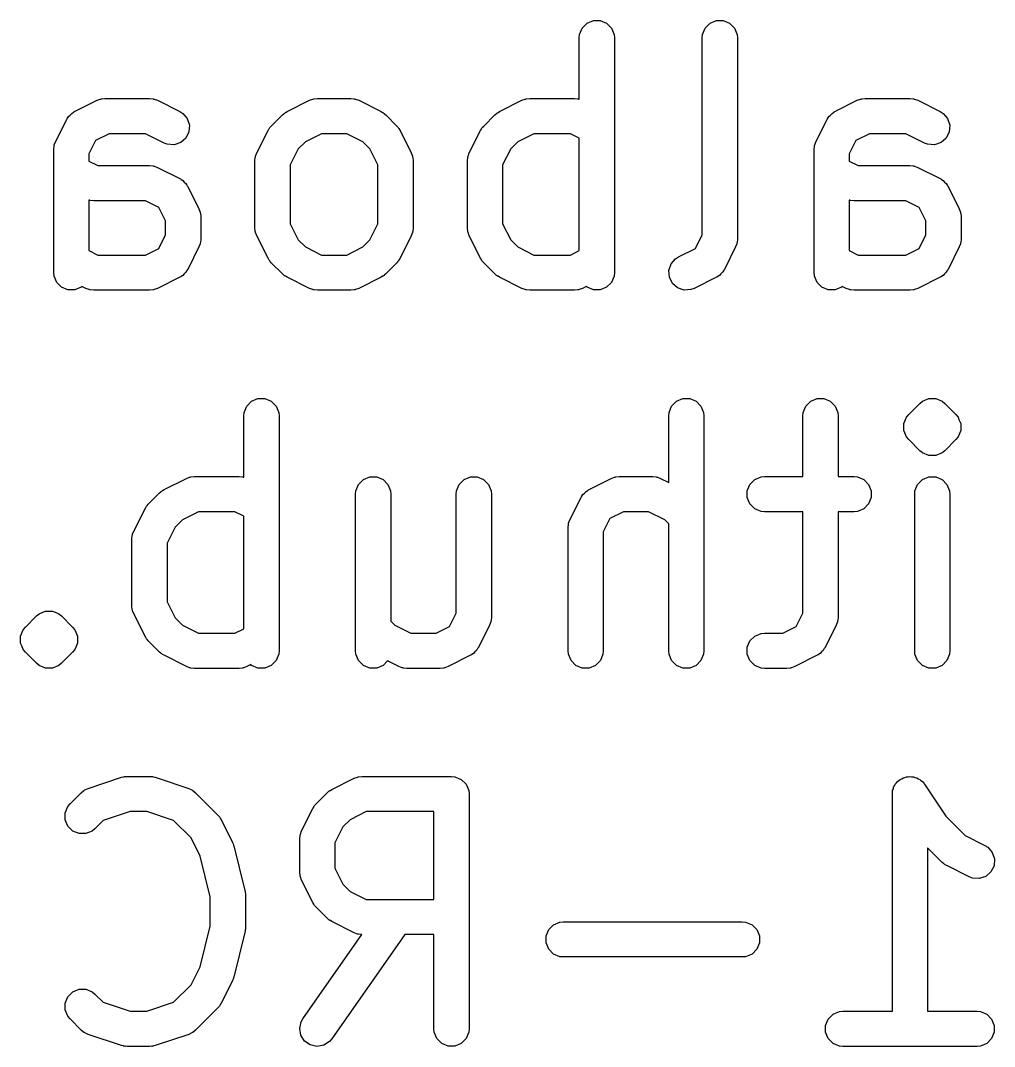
# Model space of a CAD drawing. Header units: inches. Extents: x 0.74 to 7.44, y -5.09 to -0.81.
# Drawn here: x 3.1119 to 3.2752, y -4.8482 to -4.6762 of the extents above; entities that cross this region are included whole.
import ezdxf

# ---------------------------------------------------------------- set-up
doc = ezdxf.new("R2010")
doc.units = ezdxf.units.IN
doc.header["$MEASUREMENT"] = 0
doc.layers.add('BLACK', color=250, linetype='CONTINUOUS')

msp = doc.modelspace()

# ---------------------------------------------------------------- linework, layer by layer
at = {"layer": 'BLACK', "linetype": 'CONTINUOUS'}
for p, q in [((3.20689, -4.67668), (3.20795, -4.67624)), ((3.20795, -4.67624), (3.2091, -4.67624)), ((3.2091, -4.67624), (3.21017, -4.67668)), ((3.22751, -4.67668), (3.22857, -4.67624)), ((3.22857, -4.67624), (3.22972, -4.67624)), ((3.22972, -4.67624), (3.23079, -4.67668)), ((3.20563, -4.67856), (3.20607, -4.67749)), ((3.20607, -4.67749), (3.20689, -4.67668)), ((3.21017, -4.67668), (3.21098, -4.67749)), ((3.21098, -4.67749), (3.21142, -4.67856)), ((3.22625, -4.67856), (3.22669, -4.67749)), ((3.22669, -4.67749), (3.22751, -4.67668)), ((3.23079, -4.67668), (3.2316, -4.67749)), ((3.2316, -4.67749), (3.23204, -4.67856)), ((3.20557, -4.67913), (3.20563, -4.67856)), ((3.20557, -4.68941), (3.20557, -4.67913)), ((3.21142, -4.67856), (3.21148, -4.67913)), ((3.21148, -4.67913), (3.21148, -4.7185)), ((3.2262, -4.67913), (3.22625, -4.67856)), ((3.2262, -4.71218), (3.2262, -4.67913)), ((3.23204, -4.67856), (3.2321, -4.67913)), ((3.2321, -4.67913), (3.2321, -4.71288)), ((3.12097, -4.69149), (3.12472, -4.68961)), ((3.12472, -4.68961), (3.12526, -4.68941)), ((3.12526, -4.68941), (3.12536, -4.6894)), ((3.12536, -4.6894), (3.12546, -4.68936)), ((3.12546, -4.68936), (3.12604, -4.6893)), ((3.12604, -4.6893), (3.13354, -4.6893)), ((3.13354, -4.6893), (3.13411, -4.68936)), ((3.13411, -4.68936), (3.13421, -4.6894)), ((3.13421, -4.6894), (3.13431, -4.68941)), ((3.13431, -4.68941), (3.13486, -4.68961)), ((3.13486, -4.68961), (3.13861, -4.69149)), ((3.15659, -4.69149), (3.16034, -4.68961)), ((3.16034, -4.68961), (3.16088, -4.68941)), ((3.16088, -4.68941), (3.16098, -4.6894)), ((3.16098, -4.6894), (3.16108, -4.68936)), ((3.16108, -4.68936), (3.16166, -4.6893)), ((3.16166, -4.6893), (3.16728, -4.6893)), ((3.16728, -4.6893), (3.16786, -4.68936)), ((3.16786, -4.68936), (3.16795, -4.6894)), ((3.16795, -4.6894), (3.16806, -4.68941)), ((3.16806, -4.68941), (3.1686, -4.68961)), ((3.1686, -4.68961), (3.17235, -4.69149)), ((3.19221, -4.69149), (3.19596, -4.68961)), ((3.19596, -4.68961), (3.1965, -4.68941)), ((3.1965, -4.68941), (3.1966, -4.6894)), ((3.1966, -4.6894), (3.1967, -4.68936)), ((3.1967, -4.68936), (3.19728, -4.6893)), ((3.19728, -4.6893), (3.20478, -4.6893)), ((3.20478, -4.6893), (3.20535, -4.68936)), ((3.20535, -4.68936), (3.20545, -4.6894)), ((3.20545, -4.6894), (3.20556, -4.68941)), ((3.20556, -4.68941), (3.20557, -4.68941)), ((3.24845, -4.69149), (3.2522, -4.68961)), ((3.2522, -4.68961), (3.25274, -4.68941)), ((3.25274, -4.68941), (3.25285, -4.6894)), ((3.25285, -4.6894), (3.25294, -4.68936)), ((3.25294, -4.68936), (3.25352, -4.6893)), ((3.25352, -4.6893), (3.26102, -4.6893)), ((3.26102, -4.6893), (3.2616, -4.68936)), ((3.2616, -4.68936), (3.26169, -4.6894)), ((3.26169, -4.6894), (3.2618, -4.68941)), ((3.2618, -4.68941), (3.26234, -4.68961)), ((3.26234, -4.68961), (3.26609, -4.69149)), ((3.12048, -4.6918), (3.12077, -4.69161)), ((3.12077, -4.69161), (3.12082, -4.69156)), ((3.12082, -4.69156), (3.12087, -4.69155)), ((3.12087, -4.69155), (3.12097, -4.69149)), ((3.13861, -4.69149), (3.13909, -4.6918)), ((3.1561, -4.6918), (3.15619, -4.69174)), ((3.15619, -4.69174), (3.15627, -4.69167)), ((3.15627, -4.69167), (3.15634, -4.69164)), ((3.15634, -4.69164), (3.15659, -4.69149)), ((3.17235, -4.69149), (3.1726, -4.69164)), ((3.1726, -4.69164), (3.17267, -4.69167)), ((3.17267, -4.69167), (3.17275, -4.69174)), ((3.17275, -4.69174), (3.17284, -4.6918)), ((3.19172, -4.6918), (3.19181, -4.69174)), ((3.19181, -4.69174), (3.19189, -4.69167)), ((3.19189, -4.69167), (3.19196, -4.69164)), ((3.19196, -4.69164), (3.19221, -4.69149)), ((3.24796, -4.6918), (3.24825, -4.69161)), ((3.24825, -4.69161), (3.24831, -4.69156)), ((3.24831, -4.69156), (3.24835, -4.69155)), ((3.24835, -4.69155), (3.24845, -4.69149)), ((3.26609, -4.69149), (3.26658, -4.6918)), ((3.11777, -4.69656), (3.11965, -4.69281)), ((3.11965, -4.69281), (3.11971, -4.69271)), ((3.11971, -4.69271), (3.11972, -4.69267)), ((3.11972, -4.69267), (3.11977, -4.69261)), ((3.11977, -4.69261), (3.11995, -4.69232)), ((3.11995, -4.69232), (3.12023, -4.69208)), ((3.12023, -4.69208), (3.12048, -4.6918)), ((3.13909, -4.6918), (3.13985, -4.69267)), ((3.13985, -4.69267), (3.14021, -4.69376)), ((3.15394, -4.69392), (3.15582, -4.69204)), ((3.15582, -4.69204), (3.15605, -4.69186)), ((3.15605, -4.69186), (3.1561, -4.6918)), ((3.17284, -4.6918), (3.17289, -4.69186)), ((3.17289, -4.69186), (3.17312, -4.69204)), ((3.17312, -4.69204), (3.17499, -4.69392)), ((3.18956, -4.69392), (3.19144, -4.69204)), ((3.19144, -4.69204), (3.19167, -4.69186)), ((3.19167, -4.69186), (3.19172, -4.6918)), ((3.24525, -4.69656), (3.24713, -4.69281)), ((3.24713, -4.69281), (3.24719, -4.69271)), ((3.24719, -4.69271), (3.24721, -4.69267)), ((3.24721, -4.69267), (3.24725, -4.69261)), ((3.24725, -4.69261), (3.24744, -4.69232)), ((3.24744, -4.69232), (3.24772, -4.69208)), ((3.24772, -4.69208), (3.24796, -4.6918)), ((3.26658, -4.6918), (3.26733, -4.69267)), ((3.26733, -4.69267), (3.2677, -4.69376)), ((3.12673, -4.69521), (3.12449, -4.69633)), ((3.13284, -4.69521), (3.12673, -4.69521)), ((3.13596, -4.69677), (3.13284, -4.69521)), ((3.14013, -4.69491), (3.13962, -4.69594)), ((3.14021, -4.69376), (3.14013, -4.69491)), ((3.15152, -4.69843), (3.15339, -4.69468)), ((3.15339, -4.69468), (3.15355, -4.69444)), ((3.15355, -4.69444), (3.15358, -4.69436)), ((3.15358, -4.69436), (3.15364, -4.69428)), ((3.15364, -4.69428), (3.1537, -4.69419)), ((3.1537, -4.69419), (3.15376, -4.69414)), ((3.15376, -4.69414), (3.15394, -4.69392)), ((3.16235, -4.69521), (3.15966, -4.69656)), ((3.16658, -4.69521), (3.16235, -4.69521)), ((3.16928, -4.69656), (3.16658, -4.69521)), ((3.17499, -4.69392), (3.17518, -4.69414)), ((3.17518, -4.69414), (3.17524, -4.69419)), ((3.17524, -4.69419), (3.17529, -4.69428)), ((3.17529, -4.69428), (3.17536, -4.69436)), ((3.17536, -4.69436), (3.17539, -4.69444)), ((3.17539, -4.69444), (3.17555, -4.69468)), ((3.17555, -4.69468), (3.17742, -4.69843)), ((3.18714, -4.69843), (3.18901, -4.69468)), ((3.18901, -4.69468), (3.18917, -4.69444)), ((3.18917, -4.69444), (3.1892, -4.69436)), ((3.1892, -4.69436), (3.18926, -4.69428)), ((3.18926, -4.69428), (3.18932, -4.69419)), ((3.18932, -4.69419), (3.18938, -4.69414)), ((3.18938, -4.69414), (3.18956, -4.69392)), ((3.19797, -4.69521), (3.19528, -4.69656)), ((3.20408, -4.69521), (3.19797, -4.69521)), ((3.20557, -4.69595), (3.20408, -4.69521)), ((3.25422, -4.69521), (3.25197, -4.69633)), ((3.26032, -4.69521), (3.25422, -4.69521)), ((3.26345, -4.69677), (3.26032, -4.69521)), ((3.26762, -4.69491), (3.2671, -4.69594)), ((3.2677, -4.69376), (3.26762, -4.69491)), ((3.11756, -4.6971), (3.11777, -4.69656)), ((3.12449, -4.69633), (3.12336, -4.69858)), ((3.1365, -4.69698), (3.13596, -4.69677)), ((3.13875, -4.69669), (3.13765, -4.69706)), ((3.13962, -4.69594), (3.13875, -4.69669)), ((3.15966, -4.69656), (3.15846, -4.69775)), ((3.17048, -4.69775), (3.16928, -4.69656)), ((3.19528, -4.69656), (3.19408, -4.69775)), ((3.20557, -4.7148), (3.20557, -4.69595)), ((3.24505, -4.6971), (3.24525, -4.69656)), ((3.25197, -4.69633), (3.25085, -4.69858)), ((3.26399, -4.69698), (3.26345, -4.69677)), ((3.26623, -4.69669), (3.26514, -4.69706)), ((3.2671, -4.69594), (3.26623, -4.69669)), ((3.11746, -4.69788), (3.11752, -4.6973)), ((3.11746, -4.7185), (3.11746, -4.69788)), ((3.11752, -4.6973), (3.11756, -4.6972)), ((3.11756, -4.6972), (3.11756, -4.6971)), ((3.12336, -4.69858), (3.12336, -4.6998)), ((3.13765, -4.69706), (3.1365, -4.69698)), ((3.15131, -4.69897), (3.15152, -4.69843)), ((3.15846, -4.69775), (3.15711, -4.70045)), ((3.17183, -4.70045), (3.17048, -4.69775)), ((3.17742, -4.69843), (3.17763, -4.69897)), ((3.18693, -4.69897), (3.18714, -4.69843)), ((3.19408, -4.69775), (3.19273, -4.70045)), ((3.24494, -4.69788), (3.245, -4.6973)), ((3.24494, -4.7185), (3.24494, -4.69788)), ((3.245, -4.6973), (3.24504, -4.6972)), ((3.24504, -4.6972), (3.24505, -4.6971)), ((3.25085, -4.69858), (3.25085, -4.6998)), ((3.26514, -4.69706), (3.26399, -4.69698)), ((3.12336, -4.6998), (3.12486, -4.70055)), ((3.1512, -4.69975), (3.15126, -4.69918)), ((3.1512, -4.711), (3.1512, -4.69975)), ((3.15126, -4.69918), (3.1513, -4.69908)), ((3.1513, -4.69908), (3.15131, -4.69897)), ((3.17763, -4.69897), (3.17764, -4.69908)), ((3.17764, -4.69908), (3.17768, -4.69918)), ((3.17768, -4.69918), (3.17773, -4.69975)), ((3.17773, -4.69975), (3.17773, -4.711)), ((3.18683, -4.69975), (3.18688, -4.69918)), ((3.18683, -4.711), (3.18683, -4.69975)), ((3.18688, -4.69918), (3.18692, -4.69908)), ((3.18692, -4.69908), (3.18693, -4.69897)), ((3.25085, -4.6998), (3.25234, -4.70055)), ((3.12486, -4.70055), (3.13354, -4.70055)), ((3.13354, -4.70055), (3.13411, -4.70061)), ((3.13411, -4.70061), (3.13421, -4.70065)), ((3.13421, -4.70065), (3.13431, -4.70066)), ((3.13431, -4.70066), (3.13486, -4.70086)), ((3.13486, -4.70086), (3.13861, -4.70274)), ((3.15711, -4.70045), (3.15711, -4.71031)), ((3.17183, -4.71031), (3.17183, -4.70045)), ((3.19273, -4.70045), (3.19273, -4.71031)), ((3.25234, -4.70055), (3.26102, -4.70055)), ((3.26102, -4.70055), (3.2616, -4.70061)), ((3.2616, -4.70061), (3.26169, -4.70065)), ((3.26169, -4.70065), (3.2618, -4.70066)), ((3.2618, -4.70066), (3.26234, -4.70086)), ((3.26234, -4.70086), (3.26609, -4.70274)), ((3.13861, -4.70274), (3.1387, -4.7028)), ((3.1387, -4.7028), (3.13875, -4.70281)), ((3.13875, -4.70281), (3.1388, -4.70286)), ((3.1388, -4.70286), (3.13909, -4.70305)), ((3.13909, -4.70305), (3.13934, -4.70332)), ((3.13934, -4.70332), (3.13962, -4.70357)), ((3.13962, -4.70357), (3.1398, -4.70386)), ((3.26609, -4.70274), (3.26619, -4.7028)), ((3.26619, -4.7028), (3.26623, -4.70281)), ((3.26623, -4.70281), (3.26629, -4.70286)), ((3.26629, -4.70286), (3.26658, -4.70305)), ((3.26658, -4.70305), (3.26682, -4.70332)), ((3.26682, -4.70332), (3.2671, -4.70357)), ((3.2671, -4.70357), (3.26728, -4.70386)), ((3.1398, -4.70386), (3.13985, -4.70392)), ((3.13985, -4.70392), (3.13986, -4.70396)), ((3.13986, -4.70396), (3.13993, -4.70406)), ((3.13993, -4.70406), (3.1418, -4.70781)), ((3.26728, -4.70386), (3.26733, -4.70392)), ((3.26733, -4.70392), (3.26735, -4.70396)), ((3.26735, -4.70396), (3.26741, -4.70406)), ((3.26741, -4.70406), (3.26928, -4.70781)), ((3.12338, -4.70635), (3.12336, -4.70634)), ((3.12336, -4.70634), (3.12336, -4.7148)), ((3.12349, -4.70636), (3.12338, -4.70635)), ((3.12359, -4.7064), (3.12349, -4.70636)), ((3.12416, -4.70646), (3.12359, -4.7064)), ((3.13284, -4.70646), (3.12416, -4.70646)), ((3.13508, -4.70758), (3.13284, -4.70646)), ((3.25087, -4.70635), (3.25085, -4.70634)), ((3.25085, -4.70634), (3.25085, -4.7148)), ((3.25097, -4.70636), (3.25087, -4.70635)), ((3.25107, -4.7064), (3.25097, -4.70636)), ((3.25165, -4.70646), (3.25107, -4.7064)), ((3.26032, -4.70646), (3.25165, -4.70646)), ((3.26257, -4.70758), (3.26032, -4.70646)), ((3.13621, -4.70982), (3.13508, -4.70758)), ((3.1418, -4.70781), (3.14201, -4.70835)), ((3.14201, -4.70835), (3.14201, -4.70845)), ((3.14201, -4.70845), (3.14206, -4.70855)), ((3.14206, -4.70855), (3.14211, -4.70913)), ((3.26369, -4.70982), (3.26257, -4.70758)), ((3.26928, -4.70781), (3.26949, -4.70835)), ((3.26949, -4.70835), (3.2695, -4.70845)), ((3.2695, -4.70845), (3.26954, -4.70855)), ((3.26954, -4.70855), (3.2696, -4.70913)), ((3.13621, -4.71218), (3.13621, -4.70982)), ((3.14211, -4.70913), (3.14211, -4.71288)), ((3.15711, -4.71031), (3.15846, -4.713)), ((3.17048, -4.713), (3.17183, -4.71031)), ((3.19273, -4.71031), (3.19408, -4.713)), ((3.26369, -4.71218), (3.26369, -4.70982)), ((3.2696, -4.70913), (3.2696, -4.71288)), ((3.13508, -4.71443), (3.13621, -4.71218)), ((3.15126, -4.71158), (3.1512, -4.711)), ((3.1513, -4.71168), (3.15126, -4.71158)), ((3.15131, -4.71178), (3.1513, -4.71168)), ((3.15152, -4.71232), (3.15131, -4.71178)), ((3.15339, -4.71607), (3.15152, -4.71232)), ((3.17742, -4.71232), (3.17555, -4.71607)), ((3.17763, -4.71178), (3.17742, -4.71232)), ((3.17764, -4.71168), (3.17763, -4.71178)), ((3.17768, -4.71158), (3.17764, -4.71168)), ((3.17773, -4.711), (3.17768, -4.71158)), ((3.18688, -4.71158), (3.18683, -4.711)), ((3.18692, -4.71168), (3.18688, -4.71158)), ((3.18693, -4.71178), (3.18692, -4.71168)), ((3.18714, -4.71232), (3.18693, -4.71178)), ((3.18901, -4.71607), (3.18714, -4.71232)), ((3.22507, -4.71443), (3.2262, -4.71218)), ((3.26257, -4.71443), (3.26369, -4.71218)), ((3.14201, -4.71366), (3.1418, -4.7142)), ((3.14206, -4.71345), (3.14201, -4.71355)), ((3.14201, -4.71355), (3.14201, -4.71366)), ((3.14211, -4.71288), (3.14206, -4.71345)), ((3.15846, -4.713), (3.15966, -4.7142)), ((3.16928, -4.7142), (3.17048, -4.713)), ((3.19408, -4.713), (3.19528, -4.7142)), ((3.232, -4.71366), (3.23179, -4.7142)), ((3.23204, -4.71345), (3.232, -4.71355)), ((3.232, -4.71355), (3.232, -4.71366)), ((3.2321, -4.71288), (3.23204, -4.71345)), ((3.26949, -4.71366), (3.26928, -4.7142)), ((3.2695, -4.71355), (3.26949, -4.71366)), ((3.26954, -4.71345), (3.2695, -4.71355)), ((3.2696, -4.71288), (3.26954, -4.71345)), ((3.12336, -4.7148), (3.12486, -4.71555)), ((3.12486, -4.71555), (3.13284, -4.71555)), ((3.13284, -4.71555), (3.13508, -4.71443)), ((3.1418, -4.7142), (3.13993, -4.71795)), ((3.15966, -4.7142), (3.16235, -4.71555)), ((3.16235, -4.71555), (3.16658, -4.71555)), ((3.16658, -4.71555), (3.16928, -4.7142)), ((3.19528, -4.7142), (3.19797, -4.71555)), ((3.19797, -4.71555), (3.20408, -4.71555)), ((3.20408, -4.71555), (3.20557, -4.7148)), ((3.2222, -4.71586), (3.22507, -4.71443)), ((3.23179, -4.7142), (3.22991, -4.71795)), ((3.25085, -4.7148), (3.25234, -4.71555)), ((3.25234, -4.71555), (3.26032, -4.71555)), ((3.26032, -4.71555), (3.26257, -4.71443)), ((3.26928, -4.7142), (3.26741, -4.71795)), ((3.15355, -4.71632), (3.15339, -4.71607)), ((3.15358, -4.71639), (3.15355, -4.71632)), ((3.15364, -4.71647), (3.15358, -4.71639)), ((3.1537, -4.71656), (3.15364, -4.71647)), ((3.15376, -4.71661), (3.1537, -4.71656)), ((3.15394, -4.71684), (3.15376, -4.71661)), ((3.15582, -4.71871), (3.15394, -4.71684)), ((3.17499, -4.71684), (3.17312, -4.71871)), ((3.17518, -4.71661), (3.17499, -4.71684)), ((3.17524, -4.71656), (3.17518, -4.71661)), ((3.17529, -4.71647), (3.17524, -4.71656)), ((3.17536, -4.71639), (3.17529, -4.71647)), ((3.17539, -4.71632), (3.17536, -4.71639)), ((3.17555, -4.71607), (3.17539, -4.71632)), ((3.18917, -4.71632), (3.18901, -4.71607)), ((3.1892, -4.71639), (3.18917, -4.71632)), ((3.18926, -4.71647), (3.1892, -4.71639)), ((3.18932, -4.71656), (3.18926, -4.71647)), ((3.18938, -4.71661), (3.18932, -4.71656)), ((3.18956, -4.71684), (3.18938, -4.71661)), ((3.19144, -4.71871), (3.18956, -4.71684)), ((3.22059, -4.71813), (3.22096, -4.71704)), ((3.22096, -4.71704), (3.22171, -4.71617)), ((3.22171, -4.71617), (3.2222, -4.71586)), ((3.11752, -4.71908), (3.11746, -4.7185)), ((3.11796, -4.72014), (3.11752, -4.71908)), ((3.13861, -4.71927), (3.13486, -4.72114)), ((3.1387, -4.71921), (3.13861, -4.71927)), ((3.13875, -4.71919), (3.1387, -4.71921)), ((3.1388, -4.71914), (3.13875, -4.71919)), ((3.13909, -4.71896), (3.1388, -4.71914)), ((3.13934, -4.71868), (3.13909, -4.71896)), ((3.13962, -4.71844), (3.13934, -4.71868)), ((3.1398, -4.71815), (3.13962, -4.71844)), ((3.13985, -4.71809), (3.1398, -4.71815)), ((3.13986, -4.71804), (3.13985, -4.71809)), ((3.13993, -4.71795), (3.13986, -4.71804)), ((3.15605, -4.7189), (3.15582, -4.71871)), ((3.1561, -4.71896), (3.15605, -4.7189)), ((3.15619, -4.71902), (3.1561, -4.71896)), ((3.15627, -4.71908), (3.15619, -4.71902)), ((3.15634, -4.71911), (3.15627, -4.71908)), ((3.15659, -4.71927), (3.15634, -4.71911)), ((3.16034, -4.72114), (3.15659, -4.71927)), ((3.17235, -4.71927), (3.1686, -4.72114)), ((3.1726, -4.71911), (3.17235, -4.71927)), ((3.17267, -4.71908), (3.1726, -4.71911)), ((3.17275, -4.71902), (3.17267, -4.71908)), ((3.17284, -4.71896), (3.17275, -4.71902)), ((3.17289, -4.7189), (3.17284, -4.71896)), ((3.17312, -4.71871), (3.17289, -4.7189)), ((3.19167, -4.7189), (3.19144, -4.71871)), ((3.19172, -4.71896), (3.19167, -4.7189)), ((3.19181, -4.71902), (3.19172, -4.71896)), ((3.19189, -4.71908), (3.19181, -4.71902)), ((3.19196, -4.71911), (3.19189, -4.71908)), ((3.19221, -4.71927), (3.19196, -4.71911)), ((3.19596, -4.72114), (3.19221, -4.71927)), ((3.21142, -4.71908), (3.21098, -4.72014)), ((3.21148, -4.7185), (3.21142, -4.71908)), ((3.22068, -4.71928), (3.22059, -4.71813)), ((3.22119, -4.72031), (3.22068, -4.71928)), ((3.22859, -4.71927), (3.22484, -4.72114)), ((3.22869, -4.71921), (3.22859, -4.71927)), ((3.22874, -4.71919), (3.22869, -4.71921)), ((3.22879, -4.71914), (3.22874, -4.71919)), ((3.22908, -4.71896), (3.22879, -4.71914)), ((3.22933, -4.71868), (3.22908, -4.71896)), ((3.22961, -4.71844), (3.22933, -4.71868)), ((3.22979, -4.71815), (3.22961, -4.71844)), ((3.22984, -4.71809), (3.22979, -4.71815)), ((3.22985, -4.71804), (3.22984, -4.71809)), ((3.22991, -4.71795), (3.22985, -4.71804)), ((3.245, -4.71908), (3.24494, -4.7185)), ((3.24544, -4.72014), (3.245, -4.71908)), ((3.26609, -4.71927), (3.26234, -4.72114)), ((3.26619, -4.71921), (3.26609, -4.71927)), ((3.26623, -4.71919), (3.26619, -4.71921)), ((3.26629, -4.71914), (3.26623, -4.71919)), ((3.26658, -4.71896), (3.26629, -4.71914)), ((3.26682, -4.71868), (3.26658, -4.71896)), ((3.2671, -4.71844), (3.26682, -4.71868)), ((3.26728, -4.71815), (3.2671, -4.71844)), ((3.26733, -4.71809), (3.26728, -4.71815)), ((3.26735, -4.71804), (3.26733, -4.71809)), ((3.26741, -4.71795), (3.26735, -4.71804)), ((3.11877, -4.72096), (3.11796, -4.72014)), ((3.11984, -4.7214), (3.11877, -4.72096)), ((3.12205, -4.72096), (3.12099, -4.7214)), ((3.12219, -4.72082), (3.12205, -4.72096)), ((3.12284, -4.72114), (3.12219, -4.72082)), ((3.20675, -4.72082), (3.2061, -4.72114)), ((3.20689, -4.72096), (3.20675, -4.72082)), ((3.20795, -4.7214), (3.20689, -4.72096)), ((3.21017, -4.72096), (3.2091, -4.7214)), ((3.21098, -4.72014), (3.21017, -4.72096)), ((3.22206, -4.72107), (3.22119, -4.72031)), ((3.24626, -4.72096), (3.24544, -4.72014)), ((3.24732, -4.7214), (3.24626, -4.72096)), ((3.24954, -4.72096), (3.24847, -4.7214)), ((3.24968, -4.72082), (3.24954, -4.72096)), ((3.25032, -4.72114), (3.24968, -4.72082)), ((3.12099, -4.7214), (3.11984, -4.7214)), ((3.12338, -4.72135), (3.12284, -4.72114)), ((3.12349, -4.72136), (3.12338, -4.72135)), ((3.12359, -4.7214), (3.12349, -4.72136)), ((3.12416, -4.72145), (3.12359, -4.7214)), ((3.13354, -4.72145), (3.12416, -4.72145)), ((3.13411, -4.7214), (3.13354, -4.72145)), ((3.13421, -4.72136), (3.13411, -4.7214)), ((3.13431, -4.72135), (3.13421, -4.72136)), ((3.13486, -4.72114), (3.13431, -4.72135)), ((3.16088, -4.72135), (3.16034, -4.72114)), ((3.16098, -4.72136), (3.16088, -4.72135)), ((3.16108, -4.7214), (3.16098, -4.72136)), ((3.16166, -4.72145), (3.16108, -4.7214)), ((3.16728, -4.72145), (3.16166, -4.72145)), ((3.16786, -4.7214), (3.16728, -4.72145)), ((3.16795, -4.72136), (3.16786, -4.7214)), ((3.16806, -4.72135), (3.16795, -4.72136)), ((3.1686, -4.72114), (3.16806, -4.72135)), ((3.1965, -4.72135), (3.19596, -4.72114)), ((3.1966, -4.72136), (3.1965, -4.72135)), ((3.1967, -4.7214), (3.1966, -4.72136)), ((3.19728, -4.72145), (3.1967, -4.7214)), ((3.20478, -4.72145), (3.19728, -4.72145)), ((3.20535, -4.7214), (3.20478, -4.72145)), ((3.20545, -4.72136), (3.20535, -4.7214)), ((3.20556, -4.72135), (3.20545, -4.72136)), ((3.2061, -4.72114), (3.20556, -4.72135)), ((3.2091, -4.7214), (3.20795, -4.7214)), ((3.22315, -4.72143), (3.22206, -4.72107)), ((3.2243, -4.72135), (3.22315, -4.72143)), ((3.22484, -4.72114), (3.2243, -4.72135)), ((3.24847, -4.7214), (3.24732, -4.7214)), ((3.25087, -4.72135), (3.25032, -4.72114)), ((3.25097, -4.72136), (3.25087, -4.72135)), ((3.25107, -4.7214), (3.25097, -4.72136)), ((3.25165, -4.72145), (3.25107, -4.7214)), ((3.26102, -4.72145), (3.25165, -4.72145)), ((3.2616, -4.7214), (3.26102, -4.72145)), ((3.26169, -4.72136), (3.2616, -4.7214)), ((3.2618, -4.72135), (3.26169, -4.72136)), ((3.26234, -4.72114), (3.2618, -4.72135)), ((3.15064, -4.74006), (3.15171, -4.73962)), ((3.15171, -4.73962), (3.15286, -4.73962)), ((3.15286, -4.73962), (3.15392, -4.74006)), ((3.22188, -4.74006), (3.22295, -4.73962)), ((3.22295, -4.73962), (3.2241, -4.73962)), ((3.2241, -4.73962), (3.22516, -4.74006)), ((3.24438, -4.74006), (3.24544, -4.73962)), ((3.24544, -4.73962), (3.2466, -4.73962)), ((3.2466, -4.73962), (3.24766, -4.74006)), ((3.26313, -4.74006), (3.26419, -4.73962)), ((3.26419, -4.73962), (3.26534, -4.73962)), ((3.26534, -4.73962), (3.26534, -4.73962)), ((3.26534, -4.73962), (3.26641, -4.74006)), ((3.14939, -4.74194), (3.14983, -4.74087)), ((3.14983, -4.74087), (3.15064, -4.74006)), ((3.15392, -4.74006), (3.15474, -4.74087)), ((3.15474, -4.74087), (3.15518, -4.74194)), ((3.22063, -4.74194), (3.22107, -4.74087)), ((3.22107, -4.74087), (3.22188, -4.74006)), ((3.22516, -4.74006), (3.22598, -4.74087)), ((3.22598, -4.74087), (3.22642, -4.74194)), ((3.24313, -4.74194), (3.24357, -4.74087)), ((3.24357, -4.74087), (3.24438, -4.74006)), ((3.24766, -4.74006), (3.24848, -4.74087)), ((3.24848, -4.74087), (3.24892, -4.74194)), ((3.26081, -4.7423), (3.26268, -4.74043)), ((3.26268, -4.74043), (3.26313, -4.74006)), ((3.26641, -4.74006), (3.26686, -4.74043)), ((3.26686, -4.74043), (3.26873, -4.7423)), ((3.14933, -4.74251), (3.14939, -4.74194)), ((3.14933, -4.7528), (3.14933, -4.74251)), ((3.15518, -4.74194), (3.15524, -4.74251)), ((3.15524, -4.74251), (3.15524, -4.78188)), ((3.22057, -4.74251), (3.22063, -4.74194)), ((3.22057, -4.75367), (3.22057, -4.74251)), ((3.22642, -4.74194), (3.22648, -4.74251)), ((3.22648, -4.74251), (3.22648, -4.78188)), ((3.24307, -4.74251), (3.24313, -4.74194)), ((3.24307, -4.75269), (3.24307, -4.74251)), ((3.24892, -4.74194), (3.24897, -4.74251)), ((3.24897, -4.74251), (3.24897, -4.75269)), ((3.26, -4.74381), (3.26044, -4.74275)), ((3.26044, -4.74275), (3.26081, -4.7423)), ((3.26873, -4.7423), (3.2691, -4.74275)), ((3.2691, -4.74275), (3.26924, -4.74309)), ((3.26924, -4.74309), (3.26954, -4.74381)), ((3.26, -4.74497), (3.26, -4.74381)), ((3.26044, -4.74603), (3.26, -4.74497)), ((3.26954, -4.74497), (3.2691, -4.74603)), ((3.26954, -4.74381), (3.26954, -4.74497)), ((3.26081, -4.74648), (3.26044, -4.74603)), ((3.26268, -4.74835), (3.26081, -4.74648)), ((3.26873, -4.74648), (3.26686, -4.74835)), ((3.2691, -4.74603), (3.26873, -4.74648)), ((3.26313, -4.74872), (3.26268, -4.74835)), ((3.26686, -4.74835), (3.26641, -4.74872)), ((3.26419, -4.74916), (3.26313, -4.74872)), ((3.26534, -4.74916), (3.26419, -4.74916)), ((3.26419, -4.74916), (3.26419, -4.74916)), ((3.26641, -4.74872), (3.26534, -4.74916)), ((3.26534, -4.74916), (3.26534, -4.74916)), ((3.13596, -4.75487), (3.13971, -4.753)), ((3.13971, -4.753), (3.14025, -4.75279)), ((3.14025, -4.75279), (3.14036, -4.75278)), ((3.14036, -4.75278), (3.14046, -4.75274)), ((3.14046, -4.75274), (3.14103, -4.75269)), ((3.14103, -4.75269), (3.14853, -4.75269)), ((3.14853, -4.75269), (3.14911, -4.75274)), ((3.14911, -4.75274), (3.14921, -4.75278)), ((3.14921, -4.75278), (3.14931, -4.75279)), ((3.14931, -4.75279), (3.14933, -4.7528)), ((3.16858, -4.754), (3.16939, -4.75318)), ((3.16939, -4.75318), (3.17045, -4.75274)), ((3.17045, -4.75274), (3.17161, -4.75274)), ((3.17161, -4.75274), (3.17267, -4.75318)), ((3.17267, -4.75318), (3.17349, -4.754)), ((3.18545, -4.754), (3.18626, -4.75318)), ((3.18626, -4.75318), (3.18733, -4.75274)), ((3.18733, -4.75274), (3.18848, -4.75274)), ((3.18848, -4.75274), (3.18954, -4.75318)), ((3.18954, -4.75318), (3.19036, -4.754)), ((3.20721, -4.75487), (3.21095, -4.753)), ((3.21095, -4.753), (3.2115, -4.75279)), ((3.2115, -4.75279), (3.2116, -4.75278)), ((3.2116, -4.75278), (3.2117, -4.75274)), ((3.2117, -4.75274), (3.21228, -4.75269)), ((3.21228, -4.75269), (3.2179, -4.75269)), ((3.2179, -4.75269), (3.21848, -4.75274)), ((3.21848, -4.75274), (3.21857, -4.75278)), ((3.21857, -4.75278), (3.21868, -4.75279)), ((3.21868, -4.75279), (3.21922, -4.753)), ((3.21922, -4.753), (3.22057, -4.75367)), ((3.23419, -4.754), (3.23501, -4.75318)), ((3.23501, -4.75318), (3.23607, -4.75274)), ((3.23607, -4.75274), (3.23665, -4.75269)), ((3.23665, -4.75269), (3.24307, -4.75269)), ((3.24897, -4.75269), (3.25165, -4.75269)), ((3.25165, -4.75269), (3.25222, -4.75274)), ((3.25222, -4.75274), (3.25329, -4.75318)), ((3.25329, -4.75318), (3.2541, -4.754)), ((3.26231, -4.754), (3.26313, -4.75318)), ((3.26313, -4.75318), (3.26419, -4.75274)), ((3.26419, -4.75274), (3.26534, -4.75274)), ((3.26534, -4.75274), (3.26641, -4.75318)), ((3.26641, -4.75318), (3.26722, -4.754)), ((3.1352, -4.75542), (3.13542, -4.75524)), ((3.13542, -4.75524), (3.13547, -4.75518)), ((3.13547, -4.75518), (3.13556, -4.75512)), ((3.13556, -4.75512), (3.13564, -4.75506)), ((3.13564, -4.75506), (3.13572, -4.75503)), ((3.13572, -4.75503), (3.13596, -4.75487)), ((3.16808, -4.75564), (3.16813, -4.75506)), ((3.16813, -4.75506), (3.16858, -4.754)), ((3.17349, -4.754), (3.17393, -4.75506)), ((3.17393, -4.75506), (3.17398, -4.75564)), ((3.18495, -4.75564), (3.18501, -4.75506)), ((3.18501, -4.75506), (3.18545, -4.754)), ((3.19036, -4.754), (3.1908, -4.75506)), ((3.1908, -4.75506), (3.19086, -4.75564)), ((3.20647, -4.75546), (3.20672, -4.75518)), ((3.20672, -4.75518), (3.20701, -4.755)), ((3.20701, -4.755), (3.20706, -4.75495)), ((3.20706, -4.75495), (3.20711, -4.75493)), ((3.20711, -4.75493), (3.20721, -4.75487)), ((3.23375, -4.75506), (3.23419, -4.754)), ((3.23375, -4.75621), (3.23375, -4.75506)), ((3.2541, -4.754), (3.25454, -4.75506)), ((3.25454, -4.75506), (3.25454, -4.75621)), ((3.26182, -4.75564), (3.26187, -4.75506)), ((3.26187, -4.75506), (3.26231, -4.754)), ((3.26722, -4.754), (3.26766, -4.75506)), ((3.26766, -4.75506), (3.26772, -4.75564)), ((3.13332, -4.7573), (3.1352, -4.75542)), ((3.16808, -4.78188), (3.16808, -4.75564)), ((3.17398, -4.75564), (3.17398, -4.77691)), ((3.18495, -4.77556), (3.18495, -4.75564)), ((3.19086, -4.75564), (3.19086, -4.77626)), ((3.20401, -4.75994), (3.20588, -4.75619)), ((3.20588, -4.75619), (3.20595, -4.7561)), ((3.20595, -4.7561), (3.20596, -4.75605)), ((3.20596, -4.75605), (3.20601, -4.75599)), ((3.20601, -4.75599), (3.20619, -4.7557)), ((3.20619, -4.7557), (3.20647, -4.75546)), ((3.23419, -4.75728), (3.23375, -4.75621)), ((3.25454, -4.75621), (3.2541, -4.75728)), ((3.26182, -4.78188), (3.26182, -4.75564)), ((3.26772, -4.75564), (3.26772, -4.78188)), ((3.13089, -4.76182), (3.13277, -4.75807)), ((3.13277, -4.75807), (3.13292, -4.75782)), ((3.13292, -4.75782), (3.13295, -4.75775)), ((3.13295, -4.75775), (3.13302, -4.75767)), ((3.13302, -4.75767), (3.13308, -4.75758)), ((3.13308, -4.75758), (3.13314, -4.75753)), ((3.13314, -4.75753), (3.13332, -4.7573)), ((3.14173, -4.75859), (3.13903, -4.75994)), ((3.14784, -4.75859), (3.14173, -4.75859)), ((3.14933, -4.75934), (3.14784, -4.75859)), ((3.21297, -4.75859), (3.21073, -4.75971)), ((3.2172, -4.75859), (3.21297, -4.75859)), ((3.2199, -4.75994), (3.2172, -4.75859)), ((3.23501, -4.75809), (3.23419, -4.75728)), ((3.23607, -4.75853), (3.23501, -4.75809)), ((3.23665, -4.75859), (3.23607, -4.75853)), ((3.24307, -4.75859), (3.23665, -4.75859)), ((3.24307, -4.77556), (3.24307, -4.75859)), ((3.25165, -4.75859), (3.24897, -4.75859)), ((3.24897, -4.75859), (3.24897, -4.77626)), ((3.25222, -4.75853), (3.25165, -4.75859)), ((3.25329, -4.75809), (3.25222, -4.75853)), ((3.2541, -4.75728), (3.25329, -4.75809)), ((3.13903, -4.75994), (3.13784, -4.76114)), ((3.14933, -4.77819), (3.14933, -4.75934)), ((3.2038, -4.76048), (3.20401, -4.75994)), ((3.2038, -4.76059), (3.2038, -4.76048)), ((3.21073, -4.75971), (3.2096, -4.76196)), ((3.22057, -4.76061), (3.2199, -4.75994)), ((3.13069, -4.76236), (3.13089, -4.76182)), ((3.13784, -4.76114), (3.13649, -4.76383)), ((3.2037, -4.76126), (3.20375, -4.76069)), ((3.2037, -4.78188), (3.2037, -4.76126)), ((3.20375, -4.76069), (3.2038, -4.76059)), ((3.2096, -4.76196), (3.2096, -4.78188)), ((3.22057, -4.78188), (3.22057, -4.76061)), ((3.13058, -4.76314), (3.13064, -4.76256)), ((3.13058, -4.77439), (3.13058, -4.76314)), ((3.13064, -4.76256), (3.13068, -4.76246)), ((3.13068, -4.76246), (3.13069, -4.76236)), ((3.13649, -4.76383), (3.13649, -4.77369)), ((3.13649, -4.77369), (3.13784, -4.77639)), ((3.1127, -4.77792), (3.11457, -4.77605)), ((3.11457, -4.77605), (3.11502, -4.77568)), ((3.11502, -4.77568), (3.11565, -4.77542)), ((3.11502, -4.77568), (3.11502, -4.77568)), ((3.11565, -4.77542), (3.11609, -4.77524)), ((3.11609, -4.77524), (3.11724, -4.77524)), ((3.11724, -4.77524), (3.11724, -4.77524)), ((3.11724, -4.77524), (3.11768, -4.77542)), ((3.11768, -4.77542), (3.1183, -4.77568)), ((3.1183, -4.77568), (3.1183, -4.77568)), ((3.1183, -4.77568), (3.11875, -4.77605)), ((3.11875, -4.77605), (3.12062, -4.77792)), ((3.13064, -4.77496), (3.13058, -4.77439)), ((3.13068, -4.77506), (3.13064, -4.77496)), ((3.13069, -4.77517), (3.13068, -4.77506)), ((3.13089, -4.77571), (3.13069, -4.77517)), ((3.13277, -4.77946), (3.13089, -4.77571)), ((3.18383, -4.77781), (3.18495, -4.77556)), ((3.24195, -4.77781), (3.24307, -4.77556)), ((3.13784, -4.77639), (3.13903, -4.77758)), ((3.13903, -4.77758), (3.14173, -4.77893)), ((3.17398, -4.77691), (3.17465, -4.77758)), ((3.17465, -4.77758), (3.17735, -4.77893)), ((3.19054, -4.77758), (3.18867, -4.78133)), ((3.19075, -4.77704), (3.19054, -4.77758)), ((3.19076, -4.77693), (3.19075, -4.77704)), ((3.1908, -4.77684), (3.19076, -4.77693)), ((3.19086, -4.77626), (3.1908, -4.77684)), ((3.24866, -4.77758), (3.24679, -4.78133)), ((3.24887, -4.77704), (3.24866, -4.77758)), ((3.24888, -4.77693), (3.24887, -4.77704)), ((3.24892, -4.77684), (3.24888, -4.77693)), ((3.24897, -4.77626), (3.24892, -4.77684)), ((3.11189, -4.77943), (3.11233, -4.77837)), ((3.11189, -4.78059), (3.11189, -4.77943)), ((3.11233, -4.77837), (3.1127, -4.77792)), ((3.12062, -4.77792), (3.12099, -4.77837)), ((3.12099, -4.77837), (3.12143, -4.77943)), ((3.12143, -4.77943), (3.12143, -4.77943)), ((3.12143, -4.77943), (3.12143, -4.78059)), ((3.13292, -4.7797), (3.13277, -4.77946)), ((3.14173, -4.77893), (3.14784, -4.77893)), ((3.14784, -4.77893), (3.14933, -4.77819)), ((3.17735, -4.77893), (3.18158, -4.77893)), ((3.18158, -4.77893), (3.18383, -4.77781)), ((3.23419, -4.78024), (3.23501, -4.77943)), ((3.23501, -4.77943), (3.23607, -4.77899)), ((3.23607, -4.77899), (3.23665, -4.77893)), ((3.23665, -4.77893), (3.2397, -4.77893)), ((3.2397, -4.77893), (3.24195, -4.77781)), ((3.11209, -4.78106), (3.11189, -4.78059)), ((3.11233, -4.78165), (3.11209, -4.78106)), ((3.12143, -4.78059), (3.12099, -4.78165)), ((3.13295, -4.77978), (3.13292, -4.7797)), ((3.13302, -4.77986), (3.13295, -4.77978)), ((3.13308, -4.77995), (3.13302, -4.77986)), ((3.13314, -4.78), (3.13308, -4.77995)), ((3.13332, -4.78022), (3.13314, -4.78)), ((3.1352, -4.7821), (3.13332, -4.78022)), ((3.23375, -4.78131), (3.23419, -4.78024)), ((3.1127, -4.7821), (3.11233, -4.78165)), ((3.11457, -4.78397), (3.1127, -4.7821)), ((3.12062, -4.7821), (3.11875, -4.78397)), ((3.12099, -4.78165), (3.12062, -4.7821)), ((3.13542, -4.78228), (3.1352, -4.7821)), ((3.13547, -4.78234), (3.13542, -4.78228)), ((3.13556, -4.7824), (3.13547, -4.78234)), ((3.13564, -4.78247), (3.13556, -4.7824)), ((3.13572, -4.78249), (3.13564, -4.78247)), ((3.13596, -4.78265), (3.13572, -4.78249)), ((3.13971, -4.78453), (3.13596, -4.78265)), ((3.15518, -4.78246), (3.15474, -4.78353)), ((3.15524, -4.78188), (3.15518, -4.78246)), ((3.16813, -4.78246), (3.16808, -4.78188)), ((3.16858, -4.78353), (3.16813, -4.78246)), ((3.18735, -4.78265), (3.1836, -4.78453)), ((3.18745, -4.78259), (3.18735, -4.78265)), ((3.18749, -4.78258), (3.18745, -4.78259)), ((3.18755, -4.78253), (3.18749, -4.78258)), ((3.18784, -4.78234), (3.18755, -4.78253)), ((3.18808, -4.78206), (3.18784, -4.78234)), ((3.18836, -4.78182), (3.18808, -4.78206)), ((3.18854, -4.78153), (3.18836, -4.78182)), ((3.18859, -4.78147), (3.18854, -4.78153)), ((3.18861, -4.78143), (3.18859, -4.78147)), ((3.18867, -4.78133), (3.18861, -4.78143)), ((3.20375, -4.78246), (3.2037, -4.78188)), ((3.2042, -4.78353), (3.20375, -4.78246)), ((3.20955, -4.78246), (3.20911, -4.78353)), ((3.2096, -4.78188), (3.20955, -4.78246)), ((3.22063, -4.78246), (3.22057, -4.78188)), ((3.22107, -4.78353), (3.22063, -4.78246)), ((3.22642, -4.78246), (3.22598, -4.78353)), ((3.22648, -4.78188), (3.22642, -4.78246)), ((3.23375, -4.78246), (3.23375, -4.78131)), ((3.23419, -4.78353), (3.23375, -4.78246)), ((3.24547, -4.78265), (3.24172, -4.78453)), ((3.24556, -4.78259), (3.24547, -4.78265)), ((3.24561, -4.78258), (3.24556, -4.78259)), ((3.24567, -4.78253), (3.24561, -4.78258)), ((3.24596, -4.78234), (3.24567, -4.78253)), ((3.2462, -4.78206), (3.24596, -4.78234)), ((3.24648, -4.78182), (3.2462, -4.78206)), ((3.24666, -4.78153), (3.24648, -4.78182)), ((3.24671, -4.78147), (3.24666, -4.78153)), ((3.24673, -4.78143), (3.24671, -4.78147)), ((3.24679, -4.78133), (3.24673, -4.78143)), ((3.26187, -4.78246), (3.26182, -4.78188)), ((3.26231, -4.78353), (3.26187, -4.78246)), ((3.26766, -4.78246), (3.26722, -4.78353)), ((3.26772, -4.78188), (3.26766, -4.78246)), ((3.11502, -4.78434), (3.11457, -4.78397)), ((3.11609, -4.78478), (3.11502, -4.78434)), ((3.1183, -4.78434), (3.11724, -4.78478)), ((3.11875, -4.78397), (3.1183, -4.78434)), ((3.14025, -4.78473), (3.13971, -4.78453)), ((3.14985, -4.78453), (3.14931, -4.78473)), ((3.1505, -4.7842), (3.14985, -4.78453)), ((3.15064, -4.78434), (3.1505, -4.7842)), ((3.15171, -4.78478), (3.15064, -4.78434)), ((3.15392, -4.78434), (3.15286, -4.78478)), ((3.15474, -4.78353), (3.15392, -4.78434)), ((3.16939, -4.78434), (3.16858, -4.78353)), ((3.17045, -4.78478), (3.16939, -4.78434)), ((3.17267, -4.78434), (3.17161, -4.78478)), ((3.17343, -4.78358), (3.17267, -4.78434)), ((3.17533, -4.78453), (3.17343, -4.78358)), ((3.17587, -4.78473), (3.17533, -4.78453)), ((3.1836, -4.78453), (3.18306, -4.78473)), ((3.20501, -4.78434), (3.2042, -4.78353)), ((3.20607, -4.78478), (3.20501, -4.78434)), ((3.20829, -4.78434), (3.20723, -4.78478)), ((3.20911, -4.78353), (3.20829, -4.78434)), ((3.22188, -4.78434), (3.22107, -4.78353)), ((3.22295, -4.78478), (3.22188, -4.78434)), ((3.22516, -4.78434), (3.2241, -4.78478)), ((3.22598, -4.78353), (3.22516, -4.78434)), ((3.23501, -4.78434), (3.23419, -4.78353)), ((3.23607, -4.78478), (3.23501, -4.78434)), ((3.24172, -4.78453), (3.24118, -4.78473)), ((3.26313, -4.78434), (3.26231, -4.78353)), ((3.26419, -4.78478), (3.26313, -4.78434)), ((3.26641, -4.78434), (3.26534, -4.78478)), ((3.26722, -4.78353), (3.26641, -4.78434)), ((3.11724, -4.78478), (3.11609, -4.78478)), ((3.11609, -4.78478), (3.11609, -4.78478)), ((3.11724, -4.78478), (3.11724, -4.78478)), ((3.14036, -4.78474), (3.14025, -4.78473)), ((3.14046, -4.78478), (3.14036, -4.78474)), ((3.14103, -4.78484), (3.14046, -4.78478)), ((3.14853, -4.78484), (3.14103, -4.78484)), ((3.14911, -4.78478), (3.14853, -4.78484)), ((3.14921, -4.78474), (3.14911, -4.78478)), ((3.14931, -4.78473), (3.14921, -4.78474)), ((3.15286, -4.78478), (3.15171, -4.78478)), ((3.17161, -4.78478), (3.17045, -4.78478)), ((3.17598, -4.78474), (3.17587, -4.78473)), ((3.17608, -4.78478), (3.17598, -4.78474)), ((3.17665, -4.78484), (3.17608, -4.78478)), ((3.18228, -4.78484), (3.17665, -4.78484)), ((3.18286, -4.78478), (3.18228, -4.78484)), ((3.18295, -4.78474), (3.18286, -4.78478)), ((3.18306, -4.78473), (3.18295, -4.78474)), ((3.20723, -4.78478), (3.20607, -4.78478)), ((3.2241, -4.78478), (3.22295, -4.78478)), ((3.23665, -4.78484), (3.23607, -4.78478)), ((3.2404, -4.78484), (3.23665, -4.78484)), ((3.24097, -4.78478), (3.2404, -4.78484)), ((3.24107, -4.78474), (3.24097, -4.78478)), ((3.24118, -4.78473), (3.24107, -4.78474)), ((3.26534, -4.78478), (3.26419, -4.78478)), ((3.12323, -4.80497), (3.12885, -4.8031)), ((3.12885, -4.8031), (3.12914, -4.80303)), ((3.12914, -4.80303), (3.12921, -4.803)), ((3.12921, -4.803), (3.12931, -4.80299)), ((3.12931, -4.80299), (3.12942, -4.80297)), ((3.12942, -4.80297), (3.12949, -4.80297)), ((3.12949, -4.80297), (3.12979, -4.80295)), ((3.12979, -4.80295), (3.13354, -4.80295)), ((3.13354, -4.80295), (3.13383, -4.80297)), ((3.13383, -4.80297), (3.1339, -4.80297)), ((3.1339, -4.80297), (3.13401, -4.80299)), ((3.13401, -4.80299), (3.13411, -4.803)), ((3.13411, -4.803), (3.13418, -4.80303)), ((3.13418, -4.80303), (3.13447, -4.8031)), ((3.13447, -4.8031), (3.14009, -4.80497)), ((3.16409, -4.80513), (3.16784, -4.80326)), ((3.16784, -4.80326), (3.16838, -4.80305)), ((3.16838, -4.80305), (3.16848, -4.80304)), ((3.16848, -4.80304), (3.16858, -4.803)), ((3.16858, -4.803), (3.16916, -4.80295)), ((3.16916, -4.80295), (3.18415, -4.80295)), ((3.18415, -4.80295), (3.18473, -4.803)), ((3.18473, -4.803), (3.18579, -4.80344)), ((3.18579, -4.80344), (3.18661, -4.80426)), ((3.25917, -4.80365), (3.25938, -4.80344)), ((3.25938, -4.80344), (3.25965, -4.80333)), ((3.25965, -4.80333), (3.25989, -4.80317)), ((3.25989, -4.80317), (3.26018, -4.80311)), ((3.26018, -4.80311), (3.26044, -4.803)), ((3.26044, -4.803), (3.26074, -4.803)), ((3.26074, -4.803), (3.26102, -4.80295)), ((3.26102, -4.80295), (3.26131, -4.803)), ((3.26131, -4.803), (3.2616, -4.803)), ((3.2616, -4.803), (3.26187, -4.80311)), ((3.26187, -4.80311), (3.26215, -4.80317)), ((3.26215, -4.80317), (3.26239, -4.80333)), ((3.26239, -4.80333), (3.26266, -4.80344)), ((3.26266, -4.80344), (3.26287, -4.80365)), ((3.12252, -4.80532), (3.12262, -4.80528)), ((3.12262, -4.80528), (3.1227, -4.80521)), ((3.1227, -4.80521), (3.12323, -4.80497)), ((3.14009, -4.80497), (3.14062, -4.80521)), ((3.14062, -4.80521), (3.1407, -4.80528)), ((3.1407, -4.80528), (3.1408, -4.80532)), ((3.16377, -4.80532), (3.16384, -4.80529)), ((3.16384, -4.80529), (3.16409, -4.80513)), ((3.18661, -4.80426), (3.18705, -4.80532)), ((3.25812, -4.80532), (3.25824, -4.80505)), ((3.25824, -4.80505), (3.25829, -4.80477)), ((3.25829, -4.80477), (3.25845, -4.80453)), ((3.25845, -4.80453), (3.25856, -4.80426)), ((3.25856, -4.80426), (3.25877, -4.80405)), ((3.25877, -4.80405), (3.25893, -4.80381)), ((3.25893, -4.80381), (3.25917, -4.80365)), ((3.26287, -4.80365), (3.26311, -4.80381)), ((3.26311, -4.80381), (3.26347, -4.80426)), ((3.26347, -4.80426), (3.26347, -4.80426)), ((3.26347, -4.80426), (3.26347, -4.80426)), ((3.26347, -4.80426), (3.26348, -4.80426)), ((3.26348, -4.80426), (3.26706, -4.80964)), ((3.1202, -4.80756), (3.12207, -4.80569)), ((3.12207, -4.80569), (3.12252, -4.80532)), ((3.1408, -4.80532), (3.14125, -4.80569)), ((3.14125, -4.80569), (3.145, -4.80943)), ((3.16144, -4.80756), (3.16332, -4.80569)), ((3.16332, -4.80569), (3.16354, -4.8055)), ((3.16354, -4.8055), (3.1636, -4.80544)), ((3.1636, -4.80544), (3.16368, -4.80538)), ((3.16368, -4.80538), (3.16377, -4.80532)), ((3.18705, -4.80532), (3.18711, -4.8059)), ((3.18711, -4.8059), (3.18711, -4.84527)), ((3.25807, -4.80589), (3.25812, -4.80532)), ((3.25807, -4.8059), (3.25807, -4.80589)), ((3.25807, -4.84232), (3.25807, -4.8059)), ((3.25807, -4.8059), (3.25807, -4.8059)), ((3.25807, -4.8059), (3.25807, -4.8059)), ((3.11939, -4.80907), (3.11983, -4.80801)), ((3.11983, -4.80801), (3.1202, -4.80756)), ((3.15902, -4.81208), (3.16089, -4.80833)), ((3.16089, -4.80833), (3.16105, -4.80808)), ((3.16105, -4.80808), (3.16108, -4.80801)), ((3.16108, -4.80801), (3.16114, -4.80793)), ((3.16114, -4.80793), (3.1612, -4.80784)), ((3.1612, -4.80784), (3.16126, -4.80779)), ((3.16126, -4.80779), (3.16144, -4.80756)), ((3.11939, -4.81022), (3.11939, -4.80907)), ((3.11983, -4.81129), (3.11939, -4.81022)), ((3.12576, -4.81035), (3.12437, -4.81174)), ((3.13026, -4.80885), (3.12576, -4.81035)), ((3.13306, -4.80885), (3.13026, -4.80885)), ((3.13756, -4.81035), (3.13306, -4.80885)), ((3.14048, -4.81327), (3.13756, -4.81035)), ((3.145, -4.80943), (3.14518, -4.80966)), ((3.14518, -4.80966), (3.14524, -4.80971)), ((3.14524, -4.80971), (3.1453, -4.8098)), ((3.1453, -4.8098), (3.14536, -4.80988)), ((3.14536, -4.80988), (3.14539, -4.80995)), ((3.14539, -4.80995), (3.14555, -4.8102)), ((3.14555, -4.8102), (3.14742, -4.81395)), ((3.16716, -4.8102), (3.16596, -4.8114)), ((3.16985, -4.80885), (3.16716, -4.8102)), ((3.1812, -4.80885), (3.16985, -4.80885)), ((3.1812, -4.82357), (3.1812, -4.80885)), ((3.26706, -4.80964), (3.27027, -4.81285)), ((3.12065, -4.8121), (3.11983, -4.81129)), ((3.12171, -4.81254), (3.12065, -4.8121)), ((3.12393, -4.8121), (3.12286, -4.81254)), ((3.12437, -4.81174), (3.12393, -4.8121)), ((3.15881, -4.81262), (3.15902, -4.81208)), ((3.16596, -4.8114), (3.16461, -4.81409)), ((3.12286, -4.81254), (3.12171, -4.81254)), ((3.142, -4.8163), (3.14048, -4.81327)), ((3.1587, -4.8134), (3.15876, -4.81282)), ((3.1587, -4.81902), (3.1587, -4.8134)), ((3.15876, -4.81282), (3.1588, -4.81272)), ((3.1588, -4.81272), (3.15881, -4.81262)), ((3.27027, -4.81285), (3.27359, -4.81451)), ((3.14742, -4.81395), (3.14744, -4.81399)), ((3.14744, -4.81399), (3.14745, -4.81401)), ((3.14745, -4.81401), (3.14754, -4.81425)), ((3.14754, -4.81425), (3.14763, -4.81449)), ((3.14763, -4.81449), (3.14763, -4.81451)), ((3.14763, -4.81451), (3.14765, -4.81456)), ((3.14765, -4.81456), (3.14952, -4.82206)), ((3.16461, -4.81409), (3.16461, -4.81832)), ((3.26643, -4.81736), (3.26397, -4.8149)), ((3.26397, -4.8149), (3.26397, -4.84232)), ((3.27359, -4.81451), (3.27408, -4.81481)), ((3.27408, -4.81481), (3.27483, -4.81568)), ((3.14371, -4.82313), (3.142, -4.8163)), ((3.27483, -4.81568), (3.2752, -4.81678)), ((3.2752, -4.81678), (3.27512, -4.81793)), ((3.15876, -4.8196), (3.1587, -4.81902)), ((3.16461, -4.81832), (3.16596, -4.82102)), ((3.26666, -4.81755), (3.26643, -4.81736)), ((3.26671, -4.8176), (3.26666, -4.81755)), ((3.2668, -4.81766), (3.26671, -4.8176)), ((3.26688, -4.81773), (3.2668, -4.81766)), ((3.26695, -4.81776), (3.26688, -4.81773)), ((3.2672, -4.81791), (3.26695, -4.81776)), ((3.27095, -4.81979), (3.2672, -4.81791)), ((3.2746, -4.81896), (3.27373, -4.81971)), ((3.27512, -4.81793), (3.2746, -4.81896)), ((3.1588, -4.8197), (3.15876, -4.8196)), ((3.15881, -4.8198), (3.1588, -4.8197)), ((3.15902, -4.82034), (3.15881, -4.8198)), ((3.16089, -4.82409), (3.15902, -4.82034)), ((3.27149, -4.81999), (3.27095, -4.81979)), ((3.27264, -4.82008), (3.27149, -4.81999)), ((3.27373, -4.81971), (3.27264, -4.82008)), ((3.14952, -4.82206), (3.14954, -4.82215)), ((3.14954, -4.82215), (3.14955, -4.8222)), ((3.14955, -4.8222), (3.14958, -4.82241)), ((3.14958, -4.82241), (3.14961, -4.82263)), ((3.16596, -4.82102), (3.16716, -4.82222)), ((3.16716, -4.82222), (3.16985, -4.82357)), ((3.14371, -4.82803), (3.14371, -4.82313)), ((3.14961, -4.82263), (3.1496, -4.82267)), ((3.1496, -4.82267), (3.14961, -4.82277)), ((3.14961, -4.82277), (3.14961, -4.8284)), ((3.16105, -4.82434), (3.16089, -4.82409)), ((3.16985, -4.82357), (3.1812, -4.82357)), ((3.16108, -4.82441), (3.16105, -4.82434)), ((3.16114, -4.82449), (3.16108, -4.82441)), ((3.1612, -4.82458), (3.16114, -4.82449)), ((3.16126, -4.82463), (3.1612, -4.82458)), ((3.16144, -4.82486), (3.16126, -4.82463)), ((3.16332, -4.82673), (3.16144, -4.82486)), ((3.16354, -4.82692), (3.16332, -4.82673)), ((3.1636, -4.82698), (3.16354, -4.82692)), ((3.16368, -4.82703), (3.1636, -4.82698)), ((3.16377, -4.8271), (3.16368, -4.82703)), ((3.16384, -4.82713), (3.16377, -4.8271)), ((3.16409, -4.82729), (3.16384, -4.82713)), ((3.16784, -4.82916), (3.16409, -4.82729)), ((3.20126, -4.82782), (3.20233, -4.82737)), ((3.20233, -4.82737), (3.2029, -4.82732)), ((3.2029, -4.82732), (3.2329, -4.82732)), ((3.2329, -4.82732), (3.23347, -4.82737)), ((3.23347, -4.82737), (3.23454, -4.82782)), ((3.142, -4.83486), (3.14371, -4.82803)), ((3.14952, -4.82911), (3.14765, -4.83661)), ((3.14954, -4.82901), (3.14952, -4.82911)), ((3.14955, -4.82897), (3.14954, -4.82901)), ((3.14958, -4.82875), (3.14955, -4.82897)), ((3.14961, -4.82854), (3.14958, -4.82875)), ((3.14961, -4.8284), (3.1496, -4.8285)), ((3.1496, -4.8285), (3.14961, -4.82854)), ((3.16838, -4.82937), (3.16784, -4.82916)), ((3.16848, -4.82938), (3.16838, -4.82937)), ((3.20001, -4.82969), (3.20045, -4.82863)), ((3.20045, -4.82863), (3.20126, -4.82782)), ((3.23454, -4.82782), (3.23535, -4.82863)), ((3.23535, -4.82863), (3.23579, -4.82969)), ((3.15924, -4.84358), (3.16911, -4.82947)), ((3.17632, -4.82947), (3.16408, -4.84696)), ((3.16858, -4.82942), (3.16848, -4.82938)), ((3.16911, -4.82947), (3.16858, -4.82942)), ((3.1812, -4.82947), (3.17632, -4.82947)), ((3.1812, -4.84527), (3.1812, -4.82947)), ((3.20001, -4.83085), (3.20001, -4.82969)), ((3.20045, -4.83191), (3.20001, -4.83085)), ((3.23579, -4.83085), (3.23535, -4.83191)), ((3.23579, -4.82969), (3.23579, -4.83085)), ((3.20126, -4.83273), (3.20045, -4.83191)), ((3.20233, -4.83317), (3.20126, -4.83273)), ((3.23454, -4.83273), (3.23347, -4.83317)), ((3.23535, -4.83191), (3.23454, -4.83273)), ((3.2029, -4.83322), (3.20233, -4.83317)), ((3.2329, -4.83322), (3.2029, -4.83322)), ((3.23347, -4.83317), (3.2329, -4.83322)), ((3.14048, -4.8379), (3.142, -4.83486)), ((3.13756, -4.84081), (3.14048, -4.8379)), ((3.14742, -4.83722), (3.14555, -4.84096)), ((3.14744, -4.83717), (3.14742, -4.83722)), ((3.14745, -4.83716), (3.14744, -4.83717)), ((3.14754, -4.83691), (3.14745, -4.83716)), ((3.14763, -4.83667), (3.14754, -4.83691)), ((3.14765, -4.83661), (3.14763, -4.83665)), ((3.14763, -4.83665), (3.14763, -4.83667)), ((3.11983, -4.83988), (3.12065, -4.83906)), ((3.12065, -4.83906), (3.12171, -4.83862)), ((3.12171, -4.83862), (3.12286, -4.83862)), ((3.12286, -4.83862), (3.12393, -4.83906)), ((3.12393, -4.83906), (3.12437, -4.83943)), ((3.12437, -4.83943), (3.12576, -4.84081)), ((3.11939, -4.84094), (3.11983, -4.83988)), ((3.11939, -4.84209), (3.11939, -4.84094)), ((3.12576, -4.84081), (3.13026, -4.84232)), ((3.13306, -4.84232), (3.13756, -4.84081)), ((3.1453, -4.84137), (3.14524, -4.84145)), ((3.14536, -4.84128), (3.1453, -4.84137)), ((3.14539, -4.84121), (3.14536, -4.84128)), ((3.14555, -4.84096), (3.14539, -4.84121)), ((3.11983, -4.84316), (3.11939, -4.84209)), ((3.13026, -4.84232), (3.13306, -4.84232)), ((3.145, -4.84173), (3.14125, -4.84548)), ((3.14518, -4.84151), (3.145, -4.84173)), ((3.14524, -4.84145), (3.14518, -4.84151)), ((3.24732, -4.84363), (3.24813, -4.84281)), ((3.24813, -4.84281), (3.24919, -4.84237)), ((3.24919, -4.84237), (3.24977, -4.84232)), ((3.24977, -4.84232), (3.25807, -4.84232)), ((3.26397, -4.84232), (3.27227, -4.84232)), ((3.27227, -4.84232), (3.27284, -4.84237)), ((3.27284, -4.84237), (3.27391, -4.84281)), ((3.27391, -4.84281), (3.27472, -4.84363)), ((3.1202, -4.84361), (3.11983, -4.84316)), ((3.12207, -4.84548), (3.1202, -4.84361)), ((3.1587, -4.8452), (3.15895, -4.84408)), ((3.15895, -4.84408), (3.15924, -4.84358)), ((3.24687, -4.84469), (3.24732, -4.84363)), ((3.24687, -4.84584), (3.24687, -4.84469)), ((3.27472, -4.84363), (3.27516, -4.84469)), ((3.27516, -4.84469), (3.27516, -4.84584)), ((3.12252, -4.84585), (3.12207, -4.84548)), ((3.12262, -4.84589), (3.12252, -4.84585)), ((3.1227, -4.84596), (3.12262, -4.84589)), ((3.12323, -4.84619), (3.1227, -4.84596)), ((3.12885, -4.84807), (3.12323, -4.84619)), ((3.14009, -4.84619), (3.13447, -4.84807)), ((3.14062, -4.84596), (3.14009, -4.84619)), ((3.1407, -4.84589), (3.14062, -4.84596)), ((3.1408, -4.84585), (3.1407, -4.84589)), ((3.14125, -4.84548), (3.1408, -4.84585)), ((3.1589, -4.84634), (3.1587, -4.8452)), ((3.15952, -4.84731), (3.1589, -4.84634)), ((3.18126, -4.84584), (3.1812, -4.84527)), ((3.1817, -4.84691), (3.18126, -4.84584)), ((3.18705, -4.84584), (3.18661, -4.84691)), ((3.18711, -4.84527), (3.18705, -4.84584)), ((3.24732, -4.84691), (3.24687, -4.84584)), ((3.27516, -4.84584), (3.27472, -4.84691)), ((3.12914, -4.84813), (3.12885, -4.84807)), ((3.12921, -4.84816), (3.12914, -4.84813)), ((3.12931, -4.84817), (3.12921, -4.84816)), ((3.12942, -4.8482), (3.12931, -4.84817)), ((3.12949, -4.84819), (3.12942, -4.8482)), ((3.12979, -4.84822), (3.12949, -4.84819)), ((3.13354, -4.84822), (3.12979, -4.84822)), ((3.13383, -4.84819), (3.13354, -4.84822)), ((3.1339, -4.8482), (3.13383, -4.84819)), ((3.13401, -4.84817), (3.1339, -4.8482)), ((3.13411, -4.84816), (3.13401, -4.84817)), ((3.13418, -4.84813), (3.13411, -4.84816)), ((3.13447, -4.84807), (3.13418, -4.84813)), ((3.16047, -4.84797), (3.15952, -4.84731)), ((3.16159, -4.84822), (3.16047, -4.84797)), ((3.16273, -4.84802), (3.16159, -4.84822)), ((3.1637, -4.8474), (3.16273, -4.84802)), ((3.16408, -4.84696), (3.1637, -4.8474)), ((3.18251, -4.84772), (3.1817, -4.84691)), ((3.18358, -4.84816), (3.18251, -4.84772)), ((3.18473, -4.84816), (3.18358, -4.84816)), ((3.18579, -4.84772), (3.18473, -4.84816)), ((3.18661, -4.84691), (3.18579, -4.84772)), ((3.24813, -4.84772), (3.24732, -4.84691)), ((3.24919, -4.84816), (3.24813, -4.84772)), ((3.24977, -4.84822), (3.24919, -4.84816)), ((3.27227, -4.84822), (3.24977, -4.84822)), ((3.27284, -4.84816), (3.27227, -4.84822)), ((3.27391, -4.84772), (3.27284, -4.84816)), ((3.27472, -4.84691), (3.27391, -4.84772))]:
    msp.add_line(p, q, dxfattribs=at)

doc.saveas('drawing.dxf')
